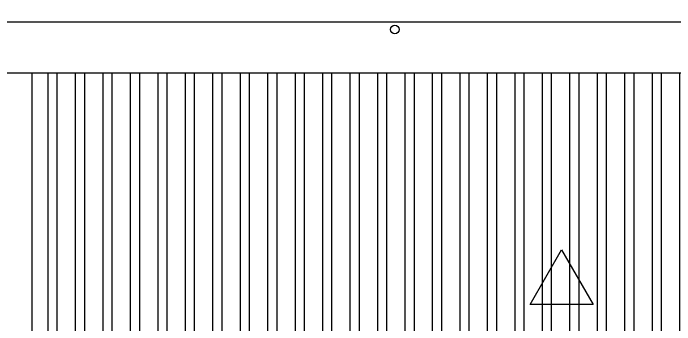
# Model space of a CAD drawing. Header units: millimetres. Extents: x 2801 to 3319, y 1187 to 1422.
# Drawn here: x 3138.68 to 3150.15, y 1257.48 to 1262.88 of the extents above; entities that cross this region are included whole.
import ezdxf

# ---------------------------------------------------------------- set-up
doc = ezdxf.new("R2010")
doc.units = ezdxf.units.MM
for name, color, linetype in [('AR-ALV-V', 2, 'Continuous'), ('AR-TALUDE', 1, 'Continuous'), ('AR-TELHA', 2, 'Continuous'), ('AR-TELHA-H', 1, 'Continuous'), ('insercao', 4, 'Continuous'), ('Layer1', 1, 'Continuous'), ('TIGRECAD', 2, 'Continuous')]:
    doc.layers.add(name, color=color, linetype=linetype)

# ---------------------------------------------------------------- blocks, each defined once
blk = doc.blocks.new('pe-bl03-aud-cobertura')
at = {"layer": 'AR-TELHA-H'}
h = blk.add_hatch(dxfattribs=at)
h.set_pattern_fill('ANSI32', color=256, scale=0.05, angle=225, style=0)
h.paths.add_polyline_path([(109.925, -83.59), (112.825, -83.59), (112.825, -79.5), (93.475, -79.5), (93.475, -86.45), (109.925, -86.45)])
h.paths.add_polyline_path([(109.925, -87.45), (93.475, -87.45), (93.475, -94.4), (112.825, -94.4), (112.825, -90.225), (109.925, -90.225)])
at = {"layer": 'AR-ALV-V'}
blk.add_line((113.45, -78.625), (92.975, -78.625), dxfattribs=at)
at = {"layer": 'AR-TELHA'}
for p, q in [((92.975, -79.5), (113.45, -79.5)), ((93.475, -79.5), (93.475, -86.45))]:
    blk.add_line(p, q, dxfattribs=at)
at = {"layer": 'TIGRECAD'}
blk.add_circle((99.767, -78.75), 0.075, dxfattribs=at)

msp = doc.modelspace()

# ---------------------------------------------------------------- linework, layer by layer
at = {"layer": 'AR-TALUDE'}
msp.add_open_spline([(3124.368, 1268.258), (3124.871, 1261.761), (3127.557, 1246.765), (3144.942, 1233.619), (3156.167, 1236.332), (3164.448, 1242.032), (3171.625, 1254.534), (3176.632, 1265.464), (3181.196, 1274.178), (3183.241, 1280.082)], degree=3, knots=[0.874603, 0.874603, 0.874603, 0.874603, 13.033613, 24.300817, 33.994288, 45.623477, 57.311406, 66.544355, 85.146679, 85.146679, 85.146679, 85.146679], dxfattribs=at)
at = {"layer": 'Layer1'}
msp.add_lwpolyline([(3148.186, 1258.777), (3148.735, 1257.827), (3147.638, 1257.827)], close=True, dxfattribs=at)

# ---------------------------------------------------------------- block references
at = {"layer": 'insercao', "ltscale": 10}
msp.add_blockref('pe-bl03-aud-cobertura', (3045.525, 1341.35), dxfattribs=at)

doc.saveas('drawing.dxf')
